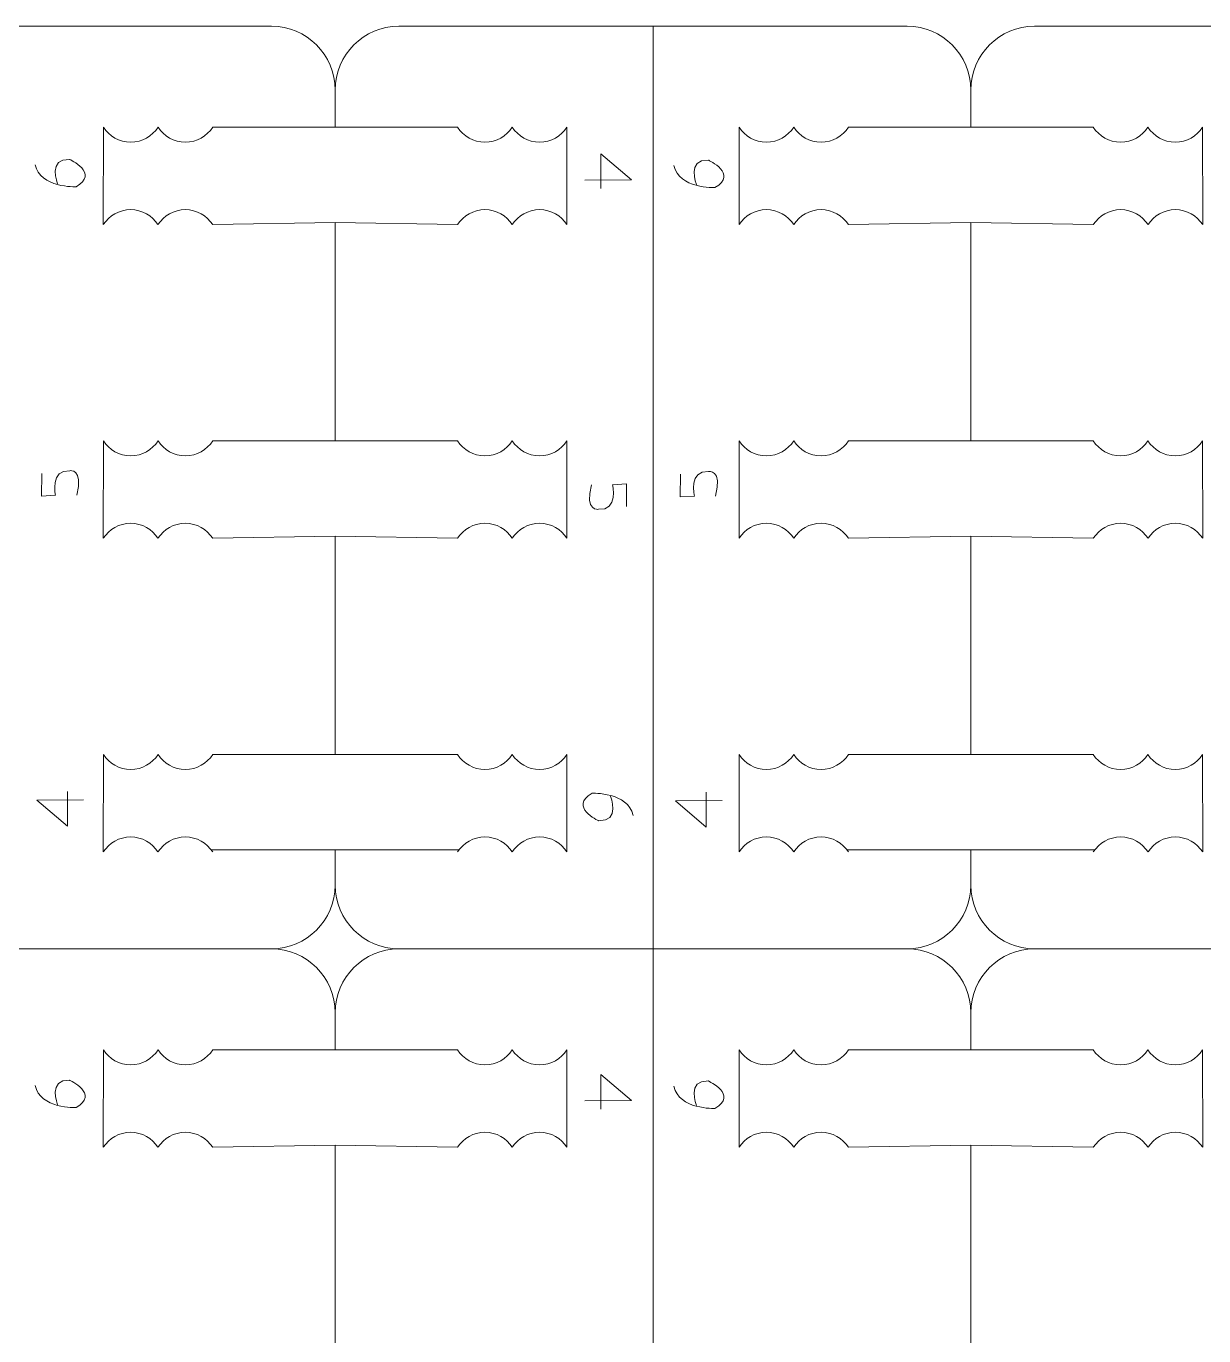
# Model space of a CAD drawing. Header units: centimetres. Extents: x -25 to 25, y -32.5 to 32.5.
# Drawn here: x -8.852 to -5.078, y 15.61 to 19.805 of the extents above; entities that cross this region are included whole.
import ezdxf

# ---------------------------------------------------------------- set-up
doc = ezdxf.new("R2010")
doc.units = ezdxf.units.CM
doc.header["$MEASUREMENT"] = 0
doc.layers.add('Capa 1', color=7, linetype='Continuous')

msp = doc.modelspace()

# ---------------------------------------------------------------- linework, layer by layer
at = {"layer": 'Capa 1', "color": 250, "lineweight": 9}
for points, knots in [([(-8.2546, 19.48185), (-8.2546, 19.48185), (-7.86227, 19.48185), (-7.86227, 19.48185), (-7.86227, 19.48185), (-7.86227, 19.48185), (-7.86227, 19.60151), (-7.86227, 19.60151), (-7.86227, 19.60151), (-7.86227, 19.71365), (-7.95402, 19.80541), (-8.06617, 19.80541), (-8.06617, 19.80541), (-8.06617, 19.80541), (-8.43199, 19.80541), (-8.88091, 19.80541)], [0, 0, 0, 0, 0.2, 0.2, 0.2, 0.2, 0.4, 0.4, 0.4, 0.4, 0.6, 0.6, 0.6, 0.6, 1, 1, 1, 1]), ([(-7.86227, 19.60151), (-7.86227, 19.71365), (-7.77051, 19.80541), (-7.65837, 19.80541), (-7.65837, 19.80541), (-7.65837, 19.80541), (-7.29255, 19.80541), (-6.84363, 19.80541)], [0, 0, 0, 0, 0.3333333, 0.3333333, 0.3333333, 0.3333333, 1, 1, 1, 1]), ([(-6.21731, 19.48185), (-6.21731, 19.48185), (-5.82499, 19.48185), (-5.82499, 19.48185), (-5.82499, 19.48185), (-5.82499, 19.48185), (-5.82499, 19.60151), (-5.82499, 19.60151), (-5.82499, 19.60151), (-5.82499, 19.71365), (-5.91674, 19.80541), (-6.02888, 19.80541), (-6.02888, 19.80541), (-6.02888, 19.80541), (-6.39471, 19.80541), (-6.84363, 19.80541)], [0, 0, 0, 0, 0.2, 0.2, 0.2, 0.2, 0.4, 0.4, 0.4, 0.4, 0.6, 0.6, 0.6, 0.6, 1, 1, 1, 1]), ([(-5.82499, 19.60151), (-5.82499, 19.71365), (-5.73323, 19.80541), (-5.62109, 19.80541), (-5.62109, 19.80541), (-5.62109, 19.80541), (-5.25527, 19.80541), (-4.80635, 19.80541)], [0, 0, 0, 0, 0.3333333, 0.3333333, 0.3333333, 0.3333333, 1, 1, 1, 1]), ([(-8.42982, 19.48185), (-8.44832, 19.45303), (-8.48065, 19.43393), (-8.51744, 19.43393), (-8.51744, 19.43393), (-8.55422, 19.43393), (-8.58656, 19.45303), (-8.60505, 19.48185)], [0, 0, 0, 0, 0.3333333, 0.3333333, 0.3333333, 0.3333333, 1, 1, 1, 1]), ([(-8.2546, 19.48185), (-8.27309, 19.45303), (-8.30542, 19.43393), (-8.34221, 19.43393), (-8.34221, 19.43393), (-8.37899, 19.43393), (-8.41133, 19.45303), (-8.42982, 19.48185)], [0, 0, 0, 0, 0.3333333, 0.3333333, 0.3333333, 0.3333333, 1, 1, 1, 1]), ([(-7.46994, 19.48185), (-7.45144, 19.45303), (-7.41911, 19.43393), (-7.38233, 19.43393), (-7.38233, 19.43393), (-7.34554, 19.43393), (-7.31321, 19.45303), (-7.29471, 19.48185)], [0, 0, 0, 0, 0.3333333, 0.3333333, 0.3333333, 0.3333333, 1, 1, 1, 1]), ([(-7.29471, 19.48185), (-7.27621, 19.45303), (-7.24388, 19.43393), (-7.2071, 19.43393), (-7.2071, 19.43393), (-7.17031, 19.43393), (-7.13798, 19.45303), (-7.11948, 19.48185)], [0, 0, 0, 0, 0.3333333, 0.3333333, 0.3333333, 0.3333333, 1, 1, 1, 1]), ([(-6.39254, 19.48185), (-6.41104, 19.45303), (-6.44337, 19.43393), (-6.48016, 19.43393), (-6.48016, 19.43393), (-6.51694, 19.43393), (-6.54927, 19.45303), (-6.56777, 19.48185)], [0, 0, 0, 0, 0.3333333, 0.3333333, 0.3333333, 0.3333333, 1, 1, 1, 1]), ([(-6.21731, 19.48185), (-6.23581, 19.45303), (-6.26814, 19.43393), (-6.30493, 19.43393), (-6.30493, 19.43393), (-6.34171, 19.43393), (-6.37405, 19.45303), (-6.39254, 19.48185)], [0, 0, 0, 0, 0.3333333, 0.3333333, 0.3333333, 0.3333333, 1, 1, 1, 1]), ([(-5.43266, 19.48185), (-5.41416, 19.45303), (-5.38183, 19.43393), (-5.34504, 19.43393), (-5.34504, 19.43393), (-5.30826, 19.43393), (-5.27593, 19.45303), (-5.25743, 19.48185)], [0, 0, 0, 0, 0.3333333, 0.3333333, 0.3333333, 0.3333333, 1, 1, 1, 1]), ([(-5.25743, 19.48185), (-5.23893, 19.45303), (-5.2066, 19.43393), (-5.16982, 19.43393), (-5.16982, 19.43393), (-5.13303, 19.43393), (-5.1007, 19.45303), (-5.0822, 19.48185)], [0, 0, 0, 0, 0.3333333, 0.3333333, 0.3333333, 0.3333333, 1, 1, 1, 1]), ([(-8.42999, 19.16975), (-8.44849, 19.19857), (-8.48082, 19.21767), (-8.5176, 19.21767), (-8.5176, 19.21767), (-8.55439, 19.21767), (-8.58672, 19.19857), (-8.60522, 19.16975)], [0, 0, 0, 0, 0.3333333, 0.3333333, 0.3333333, 0.3333333, 1, 1, 1, 1]), ([(-8.25476, 19.16975), (-8.27326, 19.19857), (-8.30559, 19.21767), (-8.34238, 19.21767), (-8.34238, 19.21767), (-8.37916, 19.21767), (-8.41149, 19.19857), (-8.42999, 19.16975)], [0, 0, 0, 0, 0.3333333, 0.3333333, 0.3333333, 0.3333333, 1, 1, 1, 1]), ([(-7.46977, 19.16975), (-7.45128, 19.19857), (-7.41894, 19.21767), (-7.38216, 19.21767), (-7.38216, 19.21767), (-7.34537, 19.21767), (-7.31304, 19.19857), (-7.29454, 19.16975)], [0, 0, 0, 0, 0.3333333, 0.3333333, 0.3333333, 0.3333333, 1, 1, 1, 1]), ([(-7.29454, 19.16975), (-7.27605, 19.19857), (-7.24372, 19.21767), (-7.20693, 19.21767), (-7.20693, 19.21767), (-7.17015, 19.21767), (-7.13781, 19.19857), (-7.11932, 19.16975)], [0, 0, 0, 0, 0.3333333, 0.3333333, 0.3333333, 0.3333333, 1, 1, 1, 1]), ([(-6.39271, 19.16975), (-6.41121, 19.19857), (-6.44354, 19.21767), (-6.48032, 19.21767), (-6.48032, 19.21767), (-6.51711, 19.21767), (-6.54944, 19.19857), (-6.56794, 19.16975)], [0, 0, 0, 0, 0.3333333, 0.3333333, 0.3333333, 0.3333333, 1, 1, 1, 1]), ([(-6.21748, 19.16975), (-6.23598, 19.19857), (-6.26831, 19.21767), (-6.30509, 19.21767), (-6.30509, 19.21767), (-6.34188, 19.21767), (-6.37421, 19.19857), (-6.39271, 19.16975)], [0, 0, 0, 0, 0.3333333, 0.3333333, 0.3333333, 0.3333333, 1, 1, 1, 1]), ([(-5.43249, 19.16975), (-5.414, 19.19857), (-5.38166, 19.21767), (-5.34488, 19.21767), (-5.34488, 19.21767), (-5.30809, 19.21767), (-5.27576, 19.19857), (-5.25726, 19.16975)], [0, 0, 0, 0, 0.3333333, 0.3333333, 0.3333333, 0.3333333, 1, 1, 1, 1]), ([(-5.25726, 19.16975), (-5.23877, 19.19857), (-5.20643, 19.21767), (-5.16965, 19.21767), (-5.16965, 19.21767), (-5.13286, 19.21767), (-5.10053, 19.19857), (-5.08204, 19.16975)], [0, 0, 0, 0, 0.3333333, 0.3333333, 0.3333333, 0.3333333, 1, 1, 1, 1]), ([(-8.2546, 18.47699), (-8.2546, 18.47699), (-7.86227, 18.47699), (-7.86227, 18.47699), (-7.86227, 18.47699), (-7.86227, 18.47699), (-7.86227, 19.176), (-7.86227, 19.176), (-7.86227, 19.176), (-7.86227, 19.176), (-8.25476, 19.16975), (-8.25476, 19.16975)], [0, 0, 0, 0, 0.25, 0.25, 0.25, 0.25, 0.5, 0.5, 0.5, 0.5, 1, 1, 1, 1]), ([(-6.21731, 18.47699), (-6.21731, 18.47699), (-5.82499, 18.47699), (-5.82499, 18.47699), (-5.82499, 18.47699), (-5.82499, 18.47699), (-5.82499, 19.176), (-5.82499, 19.176), (-5.82499, 19.176), (-5.82499, 19.176), (-6.21748, 19.16975), (-6.21748, 19.16975)], [0, 0, 0, 0, 0.25, 0.25, 0.25, 0.25, 0.5, 0.5, 0.5, 0.5, 1, 1, 1, 1]), ([(-8.42982, 18.47699), (-8.44832, 18.44818), (-8.48065, 18.42908), (-8.51744, 18.42908), (-8.51744, 18.42908), (-8.55422, 18.42908), (-8.58656, 18.44818), (-8.60505, 18.47699)], [0, 0, 0, 0, 0.3333333, 0.3333333, 0.3333333, 0.3333333, 1, 1, 1, 1]), ([(-8.2546, 18.47699), (-8.27309, 18.44818), (-8.30542, 18.42908), (-8.34221, 18.42908), (-8.34221, 18.42908), (-8.37899, 18.42908), (-8.41133, 18.44818), (-8.42982, 18.47699)], [0, 0, 0, 0, 0.3333333, 0.3333333, 0.3333333, 0.3333333, 1, 1, 1, 1]), ([(-7.46994, 18.47699), (-7.45144, 18.44818), (-7.41911, 18.42908), (-7.38233, 18.42908), (-7.38233, 18.42908), (-7.34554, 18.42908), (-7.31321, 18.44818), (-7.29471, 18.47699)], [0, 0, 0, 0, 0.3333333, 0.3333333, 0.3333333, 0.3333333, 1, 1, 1, 1]), ([(-7.29471, 18.47699), (-7.27621, 18.44818), (-7.24388, 18.42908), (-7.2071, 18.42908), (-7.2071, 18.42908), (-7.17031, 18.42908), (-7.13798, 18.44818), (-7.11948, 18.47699)], [0, 0, 0, 0, 0.3333333, 0.3333333, 0.3333333, 0.3333333, 1, 1, 1, 1]), ([(-6.39254, 18.47699), (-6.41104, 18.44818), (-6.44337, 18.42908), (-6.48016, 18.42908), (-6.48016, 18.42908), (-6.51694, 18.42908), (-6.54927, 18.44818), (-6.56777, 18.47699)], [0, 0, 0, 0, 0.3333333, 0.3333333, 0.3333333, 0.3333333, 1, 1, 1, 1]), ([(-6.21731, 18.47699), (-6.23581, 18.44818), (-6.26814, 18.42908), (-6.30493, 18.42908), (-6.30493, 18.42908), (-6.34171, 18.42908), (-6.37405, 18.44818), (-6.39254, 18.47699)], [0, 0, 0, 0, 0.3333333, 0.3333333, 0.3333333, 0.3333333, 1, 1, 1, 1]), ([(-5.43266, 18.47699), (-5.41416, 18.44818), (-5.38183, 18.42908), (-5.34504, 18.42908), (-5.34504, 18.42908), (-5.30826, 18.42908), (-5.27593, 18.44818), (-5.25743, 18.47699)], [0, 0, 0, 0, 0.3333333, 0.3333333, 0.3333333, 0.3333333, 1, 1, 1, 1]), ([(-5.25743, 18.47699), (-5.23893, 18.44818), (-5.2066, 18.42908), (-5.16982, 18.42908), (-5.16982, 18.42908), (-5.13303, 18.42908), (-5.1007, 18.44818), (-5.0822, 18.47699)], [0, 0, 0, 0, 0.3333333, 0.3333333, 0.3333333, 0.3333333, 1, 1, 1, 1]), ([(-8.42999, 18.16489), (-8.44849, 18.19371), (-8.48082, 18.21281), (-8.5176, 18.21281), (-8.5176, 18.21281), (-8.55439, 18.21281), (-8.58672, 18.19371), (-8.60522, 18.16489)], [0, 0, 0, 0, 0.3333333, 0.3333333, 0.3333333, 0.3333333, 1, 1, 1, 1]), ([(-8.25476, 18.16489), (-8.27326, 18.19371), (-8.30559, 18.21281), (-8.34238, 18.21281), (-8.34238, 18.21281), (-8.37916, 18.21281), (-8.41149, 18.19371), (-8.42999, 18.16489)], [0, 0, 0, 0, 0.3333333, 0.3333333, 0.3333333, 0.3333333, 1, 1, 1, 1]), ([(-7.46977, 18.16489), (-7.45128, 18.19371), (-7.41894, 18.21281), (-7.38216, 18.21281), (-7.38216, 18.21281), (-7.34537, 18.21281), (-7.31304, 18.19371), (-7.29454, 18.16489)], [0, 0, 0, 0, 0.3333333, 0.3333333, 0.3333333, 0.3333333, 1, 1, 1, 1]), ([(-7.29454, 18.16489), (-7.27605, 18.19371), (-7.24372, 18.21281), (-7.20693, 18.21281), (-7.20693, 18.21281), (-7.17015, 18.21281), (-7.13781, 18.19371), (-7.11932, 18.16489)], [0, 0, 0, 0, 0.3333333, 0.3333333, 0.3333333, 0.3333333, 1, 1, 1, 1]), ([(-6.39271, 18.16489), (-6.41121, 18.19371), (-6.44354, 18.21281), (-6.48032, 18.21281), (-6.48032, 18.21281), (-6.51711, 18.21281), (-6.54944, 18.19371), (-6.56794, 18.16489)], [0, 0, 0, 0, 0.3333333, 0.3333333, 0.3333333, 0.3333333, 1, 1, 1, 1]), ([(-6.21748, 18.16489), (-6.23598, 18.19371), (-6.26831, 18.21281), (-6.30509, 18.21281), (-6.30509, 18.21281), (-6.34188, 18.21281), (-6.37421, 18.19371), (-6.39271, 18.16489)], [0, 0, 0, 0, 0.3333333, 0.3333333, 0.3333333, 0.3333333, 1, 1, 1, 1]), ([(-5.43249, 18.16489), (-5.414, 18.19371), (-5.38166, 18.21281), (-5.34488, 18.21281), (-5.34488, 18.21281), (-5.30809, 18.21281), (-5.27576, 18.19371), (-5.25726, 18.16489)], [0, 0, 0, 0, 0.3333333, 0.3333333, 0.3333333, 0.3333333, 1, 1, 1, 1]), ([(-5.25726, 18.16489), (-5.23877, 18.19371), (-5.20643, 18.21281), (-5.16965, 18.21281), (-5.16965, 18.21281), (-5.13286, 18.21281), (-5.10053, 18.19371), (-5.08204, 18.16489)], [0, 0, 0, 0, 0.3333333, 0.3333333, 0.3333333, 0.3333333, 1, 1, 1, 1]), ([(-8.2546, 17.47214), (-8.2546, 17.47214), (-7.86227, 17.47214), (-7.86227, 17.47214), (-7.86227, 17.47214), (-7.86227, 17.47214), (-7.86227, 18.17115), (-7.86227, 18.17115), (-7.86227, 18.17115), (-7.86227, 18.17115), (-8.25476, 18.16489), (-8.25476, 18.16489)], [0, 0, 0, 0, 0.25, 0.25, 0.25, 0.25, 0.5, 0.5, 0.5, 0.5, 1, 1, 1, 1]), ([(-6.21731, 17.47214), (-6.21731, 17.47214), (-5.82499, 17.47214), (-5.82499, 17.47214), (-5.82499, 17.47214), (-5.82499, 17.47214), (-5.82499, 18.17115), (-5.82499, 18.17115), (-5.82499, 18.17115), (-5.82499, 18.17115), (-6.21748, 18.16489), (-6.21748, 18.16489)], [0, 0, 0, 0, 0.25, 0.25, 0.25, 0.25, 0.5, 0.5, 0.5, 0.5, 1, 1, 1, 1]), ([(-8.42982, 17.47214), (-8.44832, 17.44332), (-8.48065, 17.42422), (-8.51744, 17.42422), (-8.51744, 17.42422), (-8.55422, 17.42422), (-8.58656, 17.44332), (-8.60505, 17.47214)], [0, 0, 0, 0, 0.3333333, 0.3333333, 0.3333333, 0.3333333, 1, 1, 1, 1]), ([(-8.2546, 17.47214), (-8.27309, 17.44332), (-8.30542, 17.42422), (-8.34221, 17.42422), (-8.34221, 17.42422), (-8.37899, 17.42422), (-8.41133, 17.44332), (-8.42982, 17.47214)], [0, 0, 0, 0, 0.3333333, 0.3333333, 0.3333333, 0.3333333, 1, 1, 1, 1]), ([(-7.46994, 17.47214), (-7.45144, 17.44332), (-7.41911, 17.42422), (-7.38233, 17.42422), (-7.38233, 17.42422), (-7.34554, 17.42422), (-7.31321, 17.44332), (-7.29471, 17.47214)], [0, 0, 0, 0, 0.3333333, 0.3333333, 0.3333333, 0.3333333, 1, 1, 1, 1]), ([(-7.29471, 17.47214), (-7.27621, 17.44332), (-7.24388, 17.42422), (-7.2071, 17.42422), (-7.2071, 17.42422), (-7.17031, 17.42422), (-7.13798, 17.44332), (-7.11948, 17.47214)], [0, 0, 0, 0, 0.3333333, 0.3333333, 0.3333333, 0.3333333, 1, 1, 1, 1]), ([(-6.39254, 17.47214), (-6.41104, 17.44332), (-6.44337, 17.42422), (-6.48016, 17.42422), (-6.48016, 17.42422), (-6.51694, 17.42422), (-6.54927, 17.44332), (-6.56777, 17.47214)], [0, 0, 0, 0, 0.3333333, 0.3333333, 0.3333333, 0.3333333, 1, 1, 1, 1]), ([(-6.21731, 17.47214), (-6.23581, 17.44332), (-6.26814, 17.42422), (-6.30493, 17.42422), (-6.30493, 17.42422), (-6.34171, 17.42422), (-6.37405, 17.44332), (-6.39254, 17.47214)], [0, 0, 0, 0, 0.3333333, 0.3333333, 0.3333333, 0.3333333, 1, 1, 1, 1]), ([(-5.43266, 17.47214), (-5.41416, 17.44332), (-5.38183, 17.42422), (-5.34504, 17.42422), (-5.34504, 17.42422), (-5.30826, 17.42422), (-5.27593, 17.44332), (-5.25743, 17.47214)], [0, 0, 0, 0, 0.3333333, 0.3333333, 0.3333333, 0.3333333, 1, 1, 1, 1]), ([(-5.25743, 17.47214), (-5.23893, 17.44332), (-5.2066, 17.42422), (-5.16982, 17.42422), (-5.16982, 17.42422), (-5.13303, 17.42422), (-5.1007, 17.44332), (-5.0822, 17.47214)], [0, 0, 0, 0, 0.3333333, 0.3333333, 0.3333333, 0.3333333, 1, 1, 1, 1]), ([(-8.42999, 17.16004), (-8.44849, 17.18885), (-8.48082, 17.20795), (-8.5176, 17.20795), (-8.5176, 17.20795), (-8.55439, 17.20795), (-8.58672, 17.18885), (-8.60522, 17.16004)], [0, 0, 0, 0, 0.3333333, 0.3333333, 0.3333333, 0.3333333, 1, 1, 1, 1]), ([(-8.25476, 17.16004), (-8.27326, 17.18885), (-8.30559, 17.20795), (-8.34238, 17.20795), (-8.34238, 17.20795), (-8.37916, 17.20795), (-8.41149, 17.18885), (-8.42999, 17.16004)], [0, 0, 0, 0, 0.3333333, 0.3333333, 0.3333333, 0.3333333, 1, 1, 1, 1]), ([(-7.46977, 17.16004), (-7.45128, 17.18885), (-7.41894, 17.20795), (-7.38216, 17.20795), (-7.38216, 17.20795), (-7.34537, 17.20795), (-7.31304, 17.18885), (-7.29454, 17.16004)], [0, 0, 0, 0, 0.3333333, 0.3333333, 0.3333333, 0.3333333, 1, 1, 1, 1]), ([(-7.29454, 17.16004), (-7.27605, 17.18885), (-7.24372, 17.20795), (-7.20693, 17.20795), (-7.20693, 17.20795), (-7.17015, 17.20795), (-7.13781, 17.18885), (-7.11932, 17.16004)], [0, 0, 0, 0, 0.3333333, 0.3333333, 0.3333333, 0.3333333, 1, 1, 1, 1]), ([(-6.39271, 17.16004), (-6.41121, 17.18885), (-6.44354, 17.20795), (-6.48032, 17.20795), (-6.48032, 17.20795), (-6.51711, 17.20795), (-6.54944, 17.18885), (-6.56794, 17.16004)], [0, 0, 0, 0, 0.3333333, 0.3333333, 0.3333333, 0.3333333, 1, 1, 1, 1]), ([(-6.21748, 17.16004), (-6.23598, 17.18885), (-6.26831, 17.20795), (-6.30509, 17.20795), (-6.30509, 17.20795), (-6.34188, 17.20795), (-6.37421, 17.18885), (-6.39271, 17.16004)], [0, 0, 0, 0, 0.3333333, 0.3333333, 0.3333333, 0.3333333, 1, 1, 1, 1]), ([(-5.43249, 17.16004), (-5.414, 17.18885), (-5.38166, 17.20795), (-5.34488, 17.20795), (-5.34488, 17.20795), (-5.30809, 17.20795), (-5.27576, 17.18885), (-5.25726, 17.16004)], [0, 0, 0, 0, 0.3333333, 0.3333333, 0.3333333, 0.3333333, 1, 1, 1, 1]), ([(-5.25726, 17.16004), (-5.23877, 17.18885), (-5.20643, 17.20795), (-5.16965, 17.20795), (-5.16965, 17.20795), (-5.13286, 17.20795), (-5.10053, 17.18885), (-5.08204, 17.16004)], [0, 0, 0, 0, 0.3333333, 0.3333333, 0.3333333, 0.3333333, 1, 1, 1, 1]), ([(-8.88091, 16.84941), (-8.40879, 16.84941), (-8.06617, 16.84941), (-8.06617, 16.84941), (-8.06617, 16.84941), (-7.95402, 16.84941), (-7.86227, 16.94117), (-7.86227, 17.05331), (-7.86227, 17.05331), (-7.86227, 17.05331), (-7.86227, 17.16629), (-7.86227, 17.16629), (-7.86227, 17.16629), (-7.86227, 17.16629), (-8.25911, 17.16629), (-8.25911, 17.16629)], [0, 0, 0, 0, 0.2, 0.2, 0.2, 0.2, 0.4, 0.4, 0.4, 0.4, 0.6, 0.6, 0.6, 0.6, 1, 1, 1, 1]), ([(-6.84363, 16.84941), (-6.37151, 16.84941), (-6.02888, 16.84941), (-6.02888, 16.84941), (-6.02888, 16.84941), (-5.91674, 16.84941), (-5.82499, 16.94117), (-5.82499, 17.05331), (-5.82499, 17.05331), (-5.82499, 17.05331), (-5.82499, 17.16629), (-5.82499, 17.16629), (-5.82499, 17.16629), (-5.82499, 17.16629), (-6.22183, 17.16629), (-6.22183, 17.16629)], [0, 0, 0, 0, 0.2, 0.2, 0.2, 0.2, 0.4, 0.4, 0.4, 0.4, 0.6, 0.6, 0.6, 0.6, 1, 1, 1, 1]), ([(-7.86227, 17.05331), (-7.86227, 16.94117), (-7.77051, 16.84941), (-7.65837, 16.84941), (-7.65837, 16.84941), (-7.65837, 16.84941), (-7.31575, 16.84941), (-6.84363, 16.84941)], [0, 0, 0, 0, 0.3333333, 0.3333333, 0.3333333, 0.3333333, 1, 1, 1, 1]), ([(-5.82499, 17.05331), (-5.82499, 16.94117), (-5.73323, 16.84941), (-5.62109, 16.84941), (-5.62109, 16.84941), (-5.62109, 16.84941), (-5.27846, 16.84941), (-4.80635, 16.84941)], [0, 0, 0, 0, 0.3333333, 0.3333333, 0.3333333, 0.3333333, 1, 1, 1, 1]), ([(-8.2546, 16.52586), (-8.2546, 16.52586), (-7.86227, 16.52586), (-7.86227, 16.52586), (-7.86227, 16.52586), (-7.86227, 16.52586), (-7.86227, 16.64552), (-7.86227, 16.64552), (-7.86227, 16.64552), (-7.86227, 16.75766), (-7.95402, 16.84941), (-8.06617, 16.84941)], [0, 0, 0, 0, 0.25, 0.25, 0.25, 0.25, 0.5, 0.5, 0.5, 0.5, 1, 1, 1, 1]), ([(-6.21731, 16.52586), (-6.21731, 16.52586), (-5.82499, 16.52586), (-5.82499, 16.52586), (-5.82499, 16.52586), (-5.82499, 16.52586), (-5.82499, 16.64552), (-5.82499, 16.64552), (-5.82499, 16.64552), (-5.82499, 16.75766), (-5.91674, 16.84941), (-6.02888, 16.84941)], [0, 0, 0, 0, 0.25, 0.25, 0.25, 0.25, 0.5, 0.5, 0.5, 0.5, 1, 1, 1, 1]), ([(-8.42982, 16.52586), (-8.44832, 16.49704), (-8.48065, 16.47794), (-8.51744, 16.47794), (-8.51744, 16.47794), (-8.55422, 16.47794), (-8.58656, 16.49704), (-8.60505, 16.52586)], [0, 0, 0, 0, 0.3333333, 0.3333333, 0.3333333, 0.3333333, 1, 1, 1, 1]), ([(-8.2546, 16.52586), (-8.27309, 16.49704), (-8.30542, 16.47794), (-8.34221, 16.47794), (-8.34221, 16.47794), (-8.37899, 16.47794), (-8.41133, 16.49704), (-8.42982, 16.52586)], [0, 0, 0, 0, 0.3333333, 0.3333333, 0.3333333, 0.3333333, 1, 1, 1, 1]), ([(-7.46994, 16.52586), (-7.45144, 16.49704), (-7.41911, 16.47794), (-7.38233, 16.47794), (-7.38233, 16.47794), (-7.34554, 16.47794), (-7.31321, 16.49704), (-7.29471, 16.52586)], [0, 0, 0, 0, 0.3333333, 0.3333333, 0.3333333, 0.3333333, 1, 1, 1, 1]), ([(-7.29471, 16.52586), (-7.27621, 16.49704), (-7.24388, 16.47794), (-7.2071, 16.47794), (-7.2071, 16.47794), (-7.17031, 16.47794), (-7.13798, 16.49704), (-7.11948, 16.52586)], [0, 0, 0, 0, 0.3333333, 0.3333333, 0.3333333, 0.3333333, 1, 1, 1, 1]), ([(-6.39254, 16.52586), (-6.41104, 16.49704), (-6.44337, 16.47794), (-6.48016, 16.47794), (-6.48016, 16.47794), (-6.51694, 16.47794), (-6.54927, 16.49704), (-6.56777, 16.52586)], [0, 0, 0, 0, 0.3333333, 0.3333333, 0.3333333, 0.3333333, 1, 1, 1, 1]), ([(-6.21731, 16.52586), (-6.23581, 16.49704), (-6.26814, 16.47794), (-6.30493, 16.47794), (-6.30493, 16.47794), (-6.34171, 16.47794), (-6.37405, 16.49704), (-6.39254, 16.52586)], [0, 0, 0, 0, 0.3333333, 0.3333333, 0.3333333, 0.3333333, 1, 1, 1, 1]), ([(-5.43266, 16.52586), (-5.41416, 16.49704), (-5.38183, 16.47794), (-5.34504, 16.47794), (-5.34504, 16.47794), (-5.30826, 16.47794), (-5.27593, 16.49704), (-5.25743, 16.52586)], [0, 0, 0, 0, 0.3333333, 0.3333333, 0.3333333, 0.3333333, 1, 1, 1, 1]), ([(-5.25743, 16.52586), (-5.23893, 16.49704), (-5.2066, 16.47794), (-5.16982, 16.47794), (-5.16982, 16.47794), (-5.13303, 16.47794), (-5.1007, 16.49704), (-5.0822, 16.52586)], [0, 0, 0, 0, 0.3333333, 0.3333333, 0.3333333, 0.3333333, 1, 1, 1, 1]), ([(-8.42999, 16.21376), (-8.44849, 16.24258), (-8.48082, 16.26168), (-8.5176, 16.26168), (-8.5176, 16.26168), (-8.55439, 16.26168), (-8.58672, 16.24258), (-8.60522, 16.21376)], [0, 0, 0, 0, 0.3333333, 0.3333333, 0.3333333, 0.3333333, 1, 1, 1, 1]), ([(-8.25476, 16.21376), (-8.27326, 16.24258), (-8.30559, 16.26168), (-8.34238, 16.26168), (-8.34238, 16.26168), (-8.37916, 16.26168), (-8.41149, 16.24258), (-8.42999, 16.21376)], [0, 0, 0, 0, 0.3333333, 0.3333333, 0.3333333, 0.3333333, 1, 1, 1, 1]), ([(-7.46977, 16.21376), (-7.45128, 16.24258), (-7.41894, 16.26168), (-7.38216, 16.26168), (-7.38216, 16.26168), (-7.34537, 16.26168), (-7.31304, 16.24258), (-7.29454, 16.21376)], [0, 0, 0, 0, 0.3333333, 0.3333333, 0.3333333, 0.3333333, 1, 1, 1, 1]), ([(-7.29454, 16.21376), (-7.27605, 16.24258), (-7.24372, 16.26168), (-7.20693, 16.26168), (-7.20693, 16.26168), (-7.17015, 16.26168), (-7.13781, 16.24258), (-7.11932, 16.21376)], [0, 0, 0, 0, 0.3333333, 0.3333333, 0.3333333, 0.3333333, 1, 1, 1, 1]), ([(-6.39271, 16.21376), (-6.41121, 16.24258), (-6.44354, 16.26168), (-6.48032, 16.26168), (-6.48032, 16.26168), (-6.51711, 16.26168), (-6.54944, 16.24258), (-6.56794, 16.21376)], [0, 0, 0, 0, 0.3333333, 0.3333333, 0.3333333, 0.3333333, 1, 1, 1, 1]), ([(-6.21748, 16.21376), (-6.23598, 16.24258), (-6.26831, 16.26168), (-6.30509, 16.26168), (-6.30509, 16.26168), (-6.34188, 16.26168), (-6.37421, 16.24258), (-6.39271, 16.21376)], [0, 0, 0, 0, 0.3333333, 0.3333333, 0.3333333, 0.3333333, 1, 1, 1, 1]), ([(-5.43249, 16.21376), (-5.414, 16.24258), (-5.38166, 16.26168), (-5.34488, 16.26168), (-5.34488, 16.26168), (-5.30809, 16.26168), (-5.27576, 16.24258), (-5.25726, 16.21376)], [0, 0, 0, 0, 0.3333333, 0.3333333, 0.3333333, 0.3333333, 1, 1, 1, 1]), ([(-5.25726, 16.21376), (-5.23877, 16.24258), (-5.20643, 16.26168), (-5.16965, 16.26168), (-5.16965, 16.26168), (-5.13286, 16.26168), (-5.10053, 16.24258), (-5.08204, 16.21376)], [0, 0, 0, 0, 0.3333333, 0.3333333, 0.3333333, 0.3333333, 1, 1, 1, 1]), ([(-8.2546, 15.521), (-8.2546, 15.521), (-7.86227, 15.521), (-7.86227, 15.521), (-7.86227, 15.521), (-7.86227, 15.521), (-7.86227, 16.22001), (-7.86227, 16.22001), (-7.86227, 16.22001), (-7.86227, 16.22001), (-8.25476, 16.21376), (-8.25476, 16.21376)], [0, 0, 0, 0, 0.25, 0.25, 0.25, 0.25, 0.5, 0.5, 0.5, 0.5, 1, 1, 1, 1]), ([(-6.21731, 15.521), (-6.21731, 15.521), (-5.82499, 15.521), (-5.82499, 15.521), (-5.82499, 15.521), (-5.82499, 15.521), (-5.82499, 16.22001), (-5.82499, 16.22001), (-5.82499, 16.22001), (-5.82499, 16.22001), (-6.21748, 16.21376), (-6.21748, 16.21376)], [0, 0, 0, 0, 0.25, 0.25, 0.25, 0.25, 0.5, 0.5, 0.5, 0.5, 1, 1, 1, 1])]:
    msp.add_open_spline(points, degree=3, knots=knots, dxfattribs=at)
for points in [[(-6.84361, 16.84941), (-6.84361, 16.84941), (-6.84361, 19.80542), (-6.84361, 19.80542)], [(-8.60522, 19.16975), (-8.60522, 19.16975), (-8.60505, 19.48185), (-8.60505, 19.48185)], [(-7.46994, 19.48185), (-7.46994, 19.48185), (-7.86227, 19.48185), (-7.86227, 19.48185)], [(-7.11932, 19.16975), (-7.11932, 19.16975), (-7.11948, 19.48185), (-7.11948, 19.48185)], [(-6.56794, 19.16975), (-6.56794, 19.16975), (-6.56777, 19.48185), (-6.56777, 19.48185)], [(-5.43266, 19.48185), (-5.43266, 19.48185), (-5.82499, 19.48185), (-5.82499, 19.48185)], [(-5.08204, 19.16975), (-5.08204, 19.16975), (-5.0822, 19.48185), (-5.0822, 19.48185)], [(-7.86227, 19.176), (-7.86227, 19.176), (-7.46977, 19.16975), (-7.46977, 19.16975)], [(-5.82499, 19.176), (-5.82499, 19.176), (-5.43249, 19.16975), (-5.43249, 19.16975)], [(-8.60522, 18.16489), (-8.60522, 18.16489), (-8.60505, 18.47699), (-8.60505, 18.47699)], [(-7.46994, 18.47699), (-7.46994, 18.47699), (-7.86227, 18.47699), (-7.86227, 18.47699)], [(-7.11932, 18.16489), (-7.11932, 18.16489), (-7.11948, 18.47699), (-7.11948, 18.47699)], [(-6.56794, 18.16489), (-6.56794, 18.16489), (-6.56777, 18.47699), (-6.56777, 18.47699)], [(-5.43266, 18.47699), (-5.43266, 18.47699), (-5.82499, 18.47699), (-5.82499, 18.47699)], [(-5.08204, 18.16489), (-5.08204, 18.16489), (-5.0822, 18.47699), (-5.0822, 18.47699)], [(-7.86227, 18.17115), (-7.86227, 18.17115), (-7.46977, 18.16489), (-7.46977, 18.16489)], [(-5.82499, 18.17115), (-5.82499, 18.17115), (-5.43249, 18.16489), (-5.43249, 18.16489)], [(-8.60522, 17.16004), (-8.60522, 17.16004), (-8.60505, 17.47214), (-8.60505, 17.47214)], [(-7.46994, 17.47214), (-7.46994, 17.47214), (-7.86227, 17.47214), (-7.86227, 17.47214)], [(-7.11932, 17.16004), (-7.11932, 17.16004), (-7.11948, 17.47214), (-7.11948, 17.47214)], [(-6.56794, 17.16004), (-6.56794, 17.16004), (-6.56777, 17.47214), (-6.56777, 17.47214)], [(-5.43266, 17.47214), (-5.43266, 17.47214), (-5.82499, 17.47214), (-5.82499, 17.47214)], [(-5.08204, 17.16004), (-5.08204, 17.16004), (-5.0822, 17.47214), (-5.0822, 17.47214)], [(-7.46542, 17.16629), (-7.59771, 17.16629), (-7.72998, 17.16629), (-7.86227, 17.16629)], [(-5.42814, 17.16629), (-5.56043, 17.16629), (-5.6927, 17.16629), (-5.82499, 17.16629)], [(-7.86227, 16.64552), (-7.86227, 16.75766), (-7.77051, 16.84941), (-7.65837, 16.84941)], [(-6.84361, 13.89342), (-6.84361, 13.89342), (-6.84361, 16.84943), (-6.84361, 16.84943)], [(-5.82499, 16.64552), (-5.82499, 16.75766), (-5.73323, 16.84941), (-5.62109, 16.84941)], [(-8.60522, 16.21376), (-8.60522, 16.21376), (-8.60505, 16.52586), (-8.60505, 16.52586)], [(-7.46994, 16.52586), (-7.46994, 16.52586), (-7.86227, 16.52586), (-7.86227, 16.52586)], [(-7.11932, 16.21376), (-7.11932, 16.21376), (-7.11948, 16.52586), (-7.11948, 16.52586)], [(-6.56794, 16.21376), (-6.56794, 16.21376), (-6.56777, 16.52586), (-6.56777, 16.52586)], [(-5.43266, 16.52586), (-5.43266, 16.52586), (-5.82499, 16.52586), (-5.82499, 16.52586)], [(-5.08204, 16.21376), (-5.08204, 16.21376), (-5.0822, 16.52586), (-5.0822, 16.52586)], [(-7.86227, 16.22001), (-7.86227, 16.22001), (-7.46977, 16.21376), (-7.46977, 16.21376)], [(-5.82499, 16.22001), (-5.82499, 16.22001), (-5.43249, 16.21376), (-5.43249, 16.21376)]]:
    msp.add_open_spline(points, degree=3, dxfattribs=at)
at = {"layer": 'Capa 1', "color": 240, "lineweight": 9}
for points, knots in [([(-7.01123, 19.28535), (-7.01123, 19.28535), (-7.01123, 19.39659), (-7.01123, 19.39659), (-7.01123, 19.39659), (-7.01123, 19.39659), (-6.91277, 19.31292), (-6.91277, 19.31292), (-6.91277, 19.31292), (-6.91277, 19.31292), (-7.06245, 19.31195), (-7.06245, 19.31195)], [0, 0, 0, 0, 0.25, 0.25, 0.25, 0.25, 0.5, 0.5, 0.5, 0.5, 1, 1, 1, 1]), ([(-8.75172, 19.30008), (-8.75172, 19.30008), (-8.78402, 19.3828), (-8.7134, 19.37885), (-8.7134, 19.37885), (-8.7134, 19.37885), (-8.61641, 19.33489), (-8.69263, 19.29088), (-8.69263, 19.29088), (-8.69263, 19.29088), (-8.80818, 19.28694), (-8.82392, 19.36174)], [0, 0, 0, 0, 0.25, 0.25, 0.25, 0.25, 0.5, 0.5, 0.5, 0.5, 1, 1, 1, 1]), ([(-6.70457, 19.29753), (-6.70457, 19.29753), (-6.73687, 19.38024), (-6.66625, 19.37629), (-6.66625, 19.37629), (-6.66625, 19.37629), (-6.56925, 19.33233), (-6.64547, 19.28832), (-6.64547, 19.28832), (-6.64547, 19.28832), (-6.76103, 19.28438), (-6.77677, 19.35919)], [0, 0, 0, 0, 0.25, 0.25, 0.25, 0.25, 0.5, 0.5, 0.5, 0.5, 1, 1, 1, 1]), ([(-8.75831, 18.30244), (-8.75831, 18.30244), (-8.77748, 18.38615), (-8.71277, 18.38123), (-8.71277, 18.38123), (-8.71277, 18.38123), (-8.66841, 18.39008), (-8.69009, 18.30244)], [0, 0, 0, 0, 0.3333333, 0.3333333, 0.3333333, 0.3333333, 1, 1, 1, 1]), ([(-6.71116, 18.29989), (-6.71116, 18.29989), (-6.73032, 18.38359), (-6.66562, 18.37867), (-6.66562, 18.37867), (-6.66562, 18.37867), (-6.62126, 18.38752), (-6.64293, 18.29989)], [0, 0, 0, 0, 0.3333333, 0.3333333, 0.3333333, 0.3333333, 1, 1, 1, 1]), ([(-8.80278, 18.37268), (-8.80278, 18.37268), (-8.80322, 18.29982), (-8.80322, 18.29982), (-8.80322, 18.29982), (-8.80322, 18.29982), (-8.75831, 18.30244), (-8.75831, 18.30244)], [0, 0, 0, 0, 0.3333333, 0.3333333, 0.3333333, 0.3333333, 1, 1, 1, 1]), ([(-6.97296, 18.33642), (-6.97296, 18.33642), (-6.9538, 18.25271), (-7.0185, 18.25763), (-7.0185, 18.25763), (-7.0185, 18.25763), (-7.06286, 18.24878), (-7.04119, 18.33642)], [0, 0, 0, 0, 0.3333333, 0.3333333, 0.3333333, 0.3333333, 1, 1, 1, 1]), ([(-6.92849, 18.26618), (-6.92849, 18.26618), (-6.92806, 18.33904), (-6.92806, 18.33904), (-6.92806, 18.33904), (-6.92806, 18.33904), (-6.97296, 18.33642), (-6.97296, 18.33642)], [0, 0, 0, 0, 0.3333333, 0.3333333, 0.3333333, 0.3333333, 1, 1, 1, 1]), ([(-6.75563, 18.37012), (-6.75563, 18.37012), (-6.75607, 18.29726), (-6.75607, 18.29726), (-6.75607, 18.29726), (-6.75607, 18.29726), (-6.71116, 18.29989), (-6.71116, 18.29989)], [0, 0, 0, 0, 0.3333333, 0.3333333, 0.3333333, 0.3333333, 1, 1, 1, 1]), ([(-8.72004, 17.35351), (-8.72004, 17.35351), (-8.72004, 17.24227), (-8.72004, 17.24227), (-8.72004, 17.24227), (-8.72004, 17.24227), (-8.8185, 17.32594), (-8.8185, 17.32594), (-8.8185, 17.32594), (-8.8185, 17.32594), (-8.66883, 17.32691), (-8.66883, 17.32691)], [0, 0, 0, 0, 0.25, 0.25, 0.25, 0.25, 0.5, 0.5, 0.5, 0.5, 1, 1, 1, 1]), ([(-6.97955, 17.33878), (-6.97955, 17.33878), (-6.94725, 17.25606), (-7.01788, 17.26001), (-7.01788, 17.26001), (-7.01788, 17.26001), (-7.11487, 17.30397), (-7.03865, 17.34798), (-7.03865, 17.34798), (-7.03865, 17.34798), (-6.9231, 17.35192), (-6.90736, 17.27712)], [0, 0, 0, 0, 0.25, 0.25, 0.25, 0.25, 0.5, 0.5, 0.5, 0.5, 1, 1, 1, 1]), ([(-6.67289, 17.35095), (-6.67289, 17.35095), (-6.67289, 17.23971), (-6.67289, 17.23971), (-6.67289, 17.23971), (-6.67289, 17.23971), (-6.77135, 17.32339), (-6.77135, 17.32339), (-6.77135, 17.32339), (-6.77135, 17.32339), (-6.62167, 17.32435), (-6.62167, 17.32435)], [0, 0, 0, 0, 0.25, 0.25, 0.25, 0.25, 0.5, 0.5, 0.5, 0.5, 1, 1, 1, 1]), ([(-8.75172, 16.34989), (-8.75172, 16.34989), (-8.78402, 16.4326), (-8.7134, 16.42866), (-8.7134, 16.42866), (-8.7134, 16.42866), (-8.61641, 16.3847), (-8.69263, 16.34068), (-8.69263, 16.34068), (-8.69263, 16.34068), (-8.80818, 16.33675), (-8.82392, 16.41155)], [0, 0, 0, 0, 0.25, 0.25, 0.25, 0.25, 0.5, 0.5, 0.5, 0.5, 1, 1, 1, 1]), ([(-7.01123, 16.33564), (-7.01123, 16.33564), (-7.01123, 16.44689), (-7.01123, 16.44689), (-7.01123, 16.44689), (-7.01123, 16.44689), (-6.91277, 16.36321), (-6.91277, 16.36321), (-6.91277, 16.36321), (-6.91277, 16.36321), (-7.06245, 16.36225), (-7.06245, 16.36225)], [0, 0, 0, 0, 0.25, 0.25, 0.25, 0.25, 0.5, 0.5, 0.5, 0.5, 1, 1, 1, 1]), ([(-6.70457, 16.34733), (-6.70457, 16.34733), (-6.73687, 16.43004), (-6.66625, 16.4261), (-6.66625, 16.4261), (-6.66625, 16.4261), (-6.56925, 16.38214), (-6.64547, 16.33812), (-6.64547, 16.33812), (-6.64547, 16.33812), (-6.76103, 16.33419), (-6.77677, 16.40899)], [0, 0, 0, 0, 0.25, 0.25, 0.25, 0.25, 0.5, 0.5, 0.5, 0.5, 1, 1, 1, 1])]:
    msp.add_open_spline(points, degree=3, knots=knots, dxfattribs=at)

doc.saveas('drawing.dxf')
